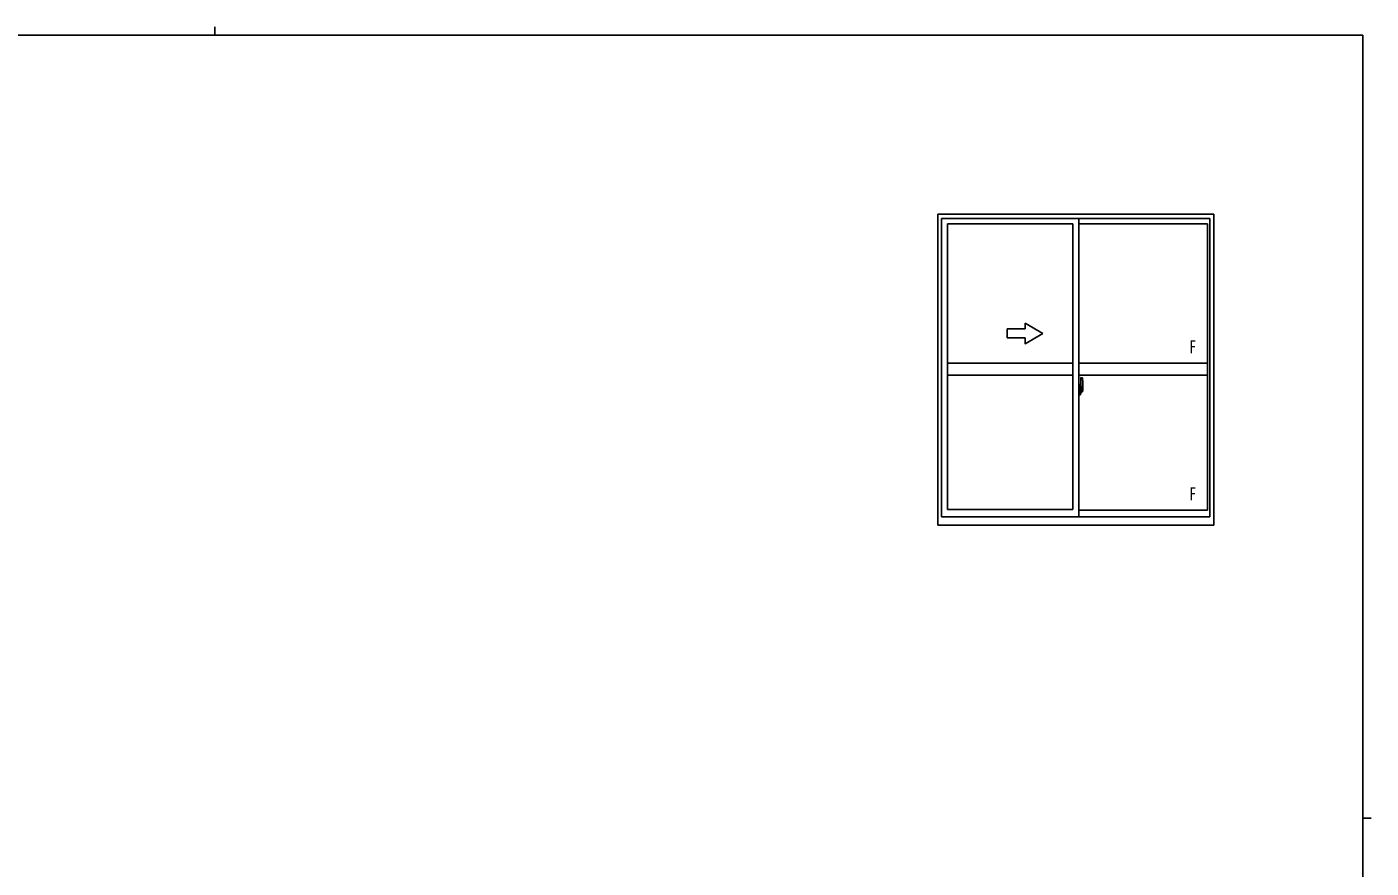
# Model space of a CAD drawing. Units: millimetres, scale not verified. Extents: x -1075 to 397, y -282 to 282.
# Drawn here: x -71.9 to 378.9, y 0 to 282.1 of the extents above; entities that cross this region are included whole.
import ezdxf
from ezdxf.enums import TextEntityAlignment as Align

# ---------------------------------------------------------------- set-up
doc = ezdxf.new("R2010")
doc.units = ezdxf.units.MM
doc.header["$LTSCALE"] = 2
doc.layers.add('0-5_YKK_A1', color=4, linetype='Continuous')
doc.layers.add('0-7_YKK_ZWAK', color=7, linetype='Continuous')
doc.styles.add('ＭＳ ゴシック', font='')
doc.styles.get('ＭＳ ゴシック').set_extended_font_data('MS Gothic')

msp = doc.modelspace()

# ---------------------------------------------------------------- linework, layer by layer
at = {"layer": '0-5_YKK_A1'}
for p, q in [((233.6, 115.05), (233.6, 219.3)), ((233.6, 219.3), (326.1, 219.3)), ((234.85, 117.8), (234.85, 217.8)), ((234.85, 217.8), (324.85, 217.8)), ((280.85, 117.8), (280.85, 217.8)), ((324.85, 217.8), (324.85, 117.8)), ((326.1, 219.3), (326.1, 115.05)), ((236.8, 120.3), (236.8, 216.05)), ((236.8, 216.05), (278.85, 216.05)), ((278.85, 120.3), (278.85, 216.05)), ((280.85, 216.05), (324, 216.05)), ((324, 216.05), (324, 120)), ((262.85, 180.8), (256.85, 180.8)), ((256.85, 180.8), (256.85, 177.8)), ((268.85, 179.3), (262.85, 182.764)), ((262.85, 180.8), (262.85, 182.764)), ((256.85, 177.8), (262.85, 177.8)), ((278.85, 169.3), (236.8, 169.3)), ((280.85, 169.3), (324, 169.3)), ((278.85, 165.3), (236.8, 165.3)), ((280.85, 165.3), (324, 165.3)), ((281.55, 164.449), (281.55, 161.19)), ((282.009, 164.459), (281.576, 164.474)), ((282.422, 160.3), (280.685, 160.3)), ((281.275, 162.21), (280.85, 162.225)), ((280.85, 162.225), (280.85, 158.725)), ((280.85, 160.613), (280.865, 160.613)), ((280.85, 160.288), (280.865, 160.288)), ((280.865, 160.834), (280.865, 159.766)), ((280.865, 160.834), (280.865, 160.829)), ((280.88, 160.849), (281.34, 160.833)), ((281.34, 159.767), (280.88, 159.751)), ((280.9, 159.875), (280.9, 159.818)), ((280.925, 159.9), (281.275, 159.9)), ((281.275, 159.793), (280.925, 159.793)), ((280.985, 160.965), (280.985, 160.895)), ((281.01, 160.99), (281.17, 160.99)), ((281.17, 160.87), (281.01, 160.87)), ((281.195, 160.965), (281.195, 160.895)), ((281.275, 162.21), (281.275, 161.225)), ((281.275, 162.18), (281.275, 161.225)), ((281.3, 162.18), (281.275, 162.18)), ((281.275, 161.225), (281.401, 161.221)), ((281.275, 161.225), (281.4, 161.225)), ((281.275, 159.725), (281.401, 159.729)), ((281.275, 158.77), (281.275, 159.725)), ((281.275, 159.725), (281.4, 159.725)), ((281.3, 158.77), (281.275, 158.77)), ((281.3, 162.205), (281.3, 161.25)), ((281.3, 162.205), (281.375, 162.205)), ((281.3, 161.25), (281.425, 161.25)), ((281.3, 159.875), (281.3, 159.818)), ((281.3, 158.745), (281.3, 159.7)), ((281.3, 159.7), (281.425, 159.7)), ((281.3, 158.745), (281.375, 158.745)), ((281.365, 160.808), (281.365, 159.792)), ((281.377, 160.809), (281.377, 160.141)), ((281.4, 161.225), (281.4, 161.25)), ((281.4, 159.725), (281.4, 159.7)), ((281.425, 162.155), (281.425, 161.25)), ((281.425, 160.883), (281.425, 161.196)), ((281.525, 161.048), (281.425, 161.05)), ((281.425, 159.754), (281.425, 160.067)), ((281.425, 159.9), (281.525, 159.902)), ((281.425, 158.795), (281.425, 159.7)), ((281.455, 160.447), (281.625, 160.447)), ((281.55, 161.23), (281.55, 160.671)), ((281.55, 161.19), (281.565, 161.19)), ((281.55, 160.671), (281.55, 161.023)), ((281.55, 160.732), (281.55, 160.967)), ((281.55, 160.774), (281.625, 160.774)), ((281.55, 159.927), (281.55, 160.447)), ((281.55, 160.447), (281.55, 159.649)), ((281.565, 161.19), (281.565, 160.893)), ((281.565, 160.893), (281.74, 160.893)), ((281.625, 161.065), (281.625, 161.115)), ((281.625, 160.893), (281.625, 160.671)), ((281.625, 160.447), (281.625, 159.649)), ((281.625, 160.447), (281.625, 160.447)), ((281.725, 160.447), (281.625, 160.447)), ((281.625, 160.373), (281.625, 160.447)), ((281.725, 160.373), (281.625, 160.373)), ((281.625, 160.327), (281.625, 160.373)), ((281.725, 160.327), (281.625, 160.327)), ((281.625, 160.134), (281.625, 160.327)), ((281.625, 160.304), (281.625, 160.034)), ((281.725, 160.134), (281.625, 160.134)), ((281.625, 160.079), (281.625, 160.134)), ((281.725, 160.079), (281.625, 160.079)), ((281.625, 160.075), (281.625, 160.079)), ((281.625, 160.075), (281.625, 159.944)), ((281.625, 160.034), (281.637, 160.034)), ((281.625, 159.944), (281.625, 159.932)), ((281.625, 159.932), (281.625, 159.88)), ((281.663, 161.342), (282.05, 161.342)), ((282.025, 161.27), (281.663, 161.27)), ((281.825, 159.612), (281.663, 159.612)), ((281.663, 159.537), (281.85, 159.537)), ((281.96, 159.839), (281.671, 159.839)), ((281.725, 160.447), (281.725, 160.645)), ((281.725, 160.561), (281.74, 160.561)), ((281.725, 160.447), (281.725, 160.447)), ((281.725, 160.373), (281.725, 160.447)), ((281.725, 160.327), (281.725, 160.373)), ((281.725, 160.134), (281.725, 160.327)), ((281.725, 160.079), (281.725, 160.134)), ((281.725, 160.075), (281.725, 160.079)), ((281.96, 159.985), (281.725, 159.985)), ((281.74, 160.893), (281.74, 160.075)), ((281.74, 160.109), (281.78, 160.109)), ((281.78, 160.109), (281.78, 160.075)), ((281.78, 160.103), (281.995, 160.103)), ((281.85, 159.587), (281.85, 159.537)), ((281.96, 160.034), (281.995, 160.034)), ((281.96, 159.855), (281.96, 159.985)), ((281.96, 159.839), (281.96, 159.855)), ((281.995, 160.103), (281.995, 159.931)), ((282.202, 159.938), (281.995, 159.931)), ((282.025, 160.29), (282.025, 161.27)), ((282.049, 160.233), (282.05, 160.28)), ((282.049, 160.243), (282.05, 160.28)), ((282.05, 160.283), (282.05, 161.342)), ((282.05, 160.28), (282.05, 160.283)), ((282.25, 162.205), (282.25, 159.988)), ((324.85, 117.8), (234.85, 117.8)), ((278.85, 120.3), (236.8, 120.3)), ((324, 120), (280.85, 120)), ((326.1, 115.05), (233.6, 115.05))]:
    msp.add_line(p, q, dxfattribs=at)
for points in [[(268.85, 179.3), (262.85, 175.836), (262.85, 177.8)], [(281.275, 159.725), (281.275, 158.74), (280.85, 158.725)], [(281.377, 160.809), (281.377, 160.809), (281.386, 160.811), (281.396, 160.816), (281.408, 160.829), (281.421, 160.855), (281.425, 160.883)], [(281.425, 160.067), (281.425, 160.076), (281.417, 160.104), (281.411, 160.117), (281.401, 160.129), (281.393, 160.136), (281.382, 160.14), (281.377, 160.141)], [(281.625, 160.671), (281.455, 160.671), (281.455, 160.473)], [(281.625, 160.473), (281.455, 160.473), (281.455, 160.447)], [(281.625, 161.232), (281.625, 160.893), (281.625, 160.671)], [(281.96, 159.985), (281.96, 160.075), (281.725, 160.075), (281.625, 160.075)], [(281.628, 159.864), (281.631, 159.858), (281.636, 159.853), (281.647, 159.845), (281.662, 159.84), (281.679, 159.84), (281.69, 159.842), (281.701, 159.845), (281.725, 159.855), (281.725, 159.855)], [(281.85, 159.537), (281.872, 159.567), (281.883, 159.584)]]:
    msp.add_lwpolyline(points, dxfattribs=at)
for centre, radius, start, end in [((281.575, 164.449), 0.025, 88, 180), ((282.008, 164.409), 0.05, 9.79346, 88), ((269, 162.164), 13.25, 0.17857, 9.79346), ((280.925, 159.875), 0.025, 90, 180), ((280.925, 159.818), 0.025, 180, 270), ((281.01, 160.965), 0.025, 90, 180), ((281.01, 160.895), 0.025, 180, 270), ((281.17, 160.965), 0.025, 0, 90), ((281.17, 160.895), 0.025, 270, 0), ((281.275, 159.875), 0.025, 0, 90), ((281.275, 159.818), 0.025, 270, 0), ((281.34, 160.807), 0.0254, 22.09755, 91.00794), ((281.34, 159.793), 0.0256, 269.33274, 337.56177), ((281.375, 162.155), 0.05, 0, 90), ((281.375, 158.795), 0.05, 270, 0), ((281.4, 161.196), 0.025, 0, 88.00001), ((281.4, 159.754), 0.025, 271.99999, 0), ((281.525, 161.023), 0.025, 0, 89), ((281.525, 159.927), 0.025, 270.99998, 0), ((281.663, 161.23), 0.113, 90, 180), ((281.663, 159.649), 0.113, 180, 270), ((281.663, 161.232), 0.0375, 90, 180), ((281.72, 160.08), 0.095, 183.2594, 273.08769), ((281.663, 159.649), 0.0375, 180, 270), ((281.14, 160.163), 0.88, 321.17381, 347.94703), ((281.825, 159.587), 0.025, 0, 90), ((281.101, 160.143), 0.933, 323.36708, 346.8425), ((280.742, 160.222), 1.307, 330.76878, 347.14856), ((281.14, 160.163), 0.88, 347.94703, 350.0179), ((280.553, 160.249), 1.472, 350.66911, 1.57925), ((281.101, 160.143), 0.933, 346.8425, 351.37086), ((280.742, 160.222), 1.307, 347.14856, 0.4638), ((280.574, 160.28), 1.476, 349.18682, 0.08106), ((282.025, 161.295), 0.025, 270, 0), ((282.2, 159.988), 0.05, 272, 0)]:
    msp.add_arc(centre, radius, start, end, dxfattribs=at)
at = {"layer": '0-7_YKK_ZWAK'}
for p, q in [((-8.886, 282.1), (-8.886, 279.3)), ((376.1, 279.3), (-393.9, 279.3)), ((376.1, 279.3), (376.1, -245.7)), ((376.1, 16.8), (378.9, 16.8))]:
    msp.add_line(p, q, dxfattribs=at)

# ---------------------------------------------------------------- texts
at = {"layer": '0-5_YKK_A1', "style": 'ＭＳ ゴシック', "width": 0.8}
for p in [(317.846, 171.318), (317.846, 122.018)]:
    msp.add_text('F', height=4.399, dxfattribs=at).set_placement(p, align=Align.BOTTOM_LEFT)

doc.saveas('drawing.dxf')
